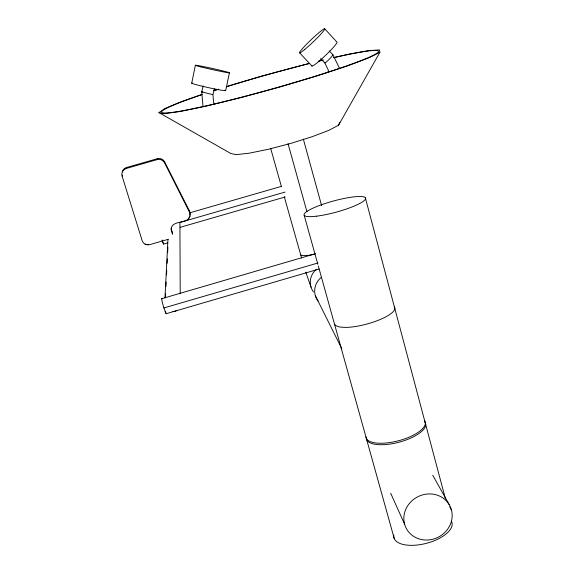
<?xml version="1.0" encoding="UTF-8"?>
<svg xmlns="http://www.w3.org/2000/svg" width="574" height="574" viewBox="0 0 574 574"><rect width="100%" height="100%" fill="white"/><g stroke="black" fill="none" stroke-linecap="round" stroke-linejoin="round"><path stroke-width="0.86" d="M172.43 234.422L171.447 229.7A6.12 5.998 4.5 0 1 171.196 228.151M165.427 297.232L165.606 293.658M165.958 286.519L166.18 282.056M166.532 274.91L166.754 270.447M167.106 263.308L167.328 258.845M167.637 252.596L167.902 247.243M164.968 297.963L167.952 239.444M171.404 231.042A6.163 6.041 4.3 0 1 175.544 223.537C180.093 221.334 187.834 222.296 189.858 216.513A6.17 6.063 5.3 0 0 189.463 212.1L164.566 162.829L164.666 161.911A6.221 6.12 23.5 0 0 157.333 158.711L126.603 167.5A6.249 6.113 23.2 0 0 122.355 171.927M168.347 239.272L149.843 244.624L146.65 244.711L145.136 244.144A6.185 6.034 8 0 1 142.137 240.556L122.104 176.11A6.285 6.156 23 0 1 126.258 168.455L157.19 159.608L157.333 158.711M327.955 72.697L328.421 70.279L324.827 62.932L320.572 58.656M191.73 83.151L195.375 65.271M225.69 90.577L229.406 72.79M203.16 85.949L201.725 91.876L203.038 106.678M214.389 88.819L212.947 94.732L213.664 102.933L214.769 104.152M126.258 168.455L126.603 167.5M122.104 176.11L122.477 175.106M165.061 311.417L166.18 313.713L163.891 307.958A7.921 0.624 73.8 0 1 161.696 298.71L315.485 253.701M202.041 94.409L180.107 102.136L164.803 108.536L158.948 112.604L230.805 153.488L235.986 154.65L249.138 153.201L268.395 149.269L290.616 143.457L311.983 136.763L328.837 130.334L338.531 125.24L339.837 122.226M338.531 125.24L379.902 52.291L379.457 49.902L368.623 50.598L349.2 54.085L333.709 57.558M188.308 219.081L189.858 216.513M162.679 241.941L163.525 244.072L163.447 243.161M379.902 52.291L369.003 57.802L347.033 66.06L315.894 76.27L279.057 87.226L241.102 97.558L206.819 105.975L180.229 111.514L163.949 113.724L158.948 112.604M213.93 90.592L217.324 89.508M226.673 86.538L261.895 76.055L309.716 63.319M163.891 307.958L317.888 263M166.18 313.713L319.079 269.041M179.418 222.597L285.084 192.075M180.193 227.311L285.228 196.954M163.525 244.072L167.773 242.845M189.972 212.76L281.203 186.435M319.108 60.952L322.523 60.091M202.421 91.897L201.725 91.876L212.717 94.595M145.136 244.144L148.25 244.876M161.696 298.71L162.062 298.81L161.803 298.502M334.599 324.468C337.562 327.718 342.405 327.158 346.395 327.402A31.261 8.502 -15.1 0 0 380.526 319.374A31.261 8.502 -15.1 0 0 394.367 306.868M329.211 50.957L332.848 54.63L339.672 68.636M299.657 52.873L311.933 66.06M324.64 28.7L336.859 41.995A17.363 1.736 -43.6 0 1 324.827 56.044A17.363 1.736 -43.6 0 1 311.876 65.493M432.739 475.236L449.148 504.539M449.729 506.885L451.458 509.985A24.546 22.659 -27 0 1 421.323 539.517A24.546 22.659 -27 0 1 411.221 501.461A24.546 22.659 -27 0 1 451.458 509.985M164.666 161.911L189.398 210.873A6.127 6.027 5.6 0 1 189.793 215.264M315.291 295.51L341.903 348.906M390.693 493.238L404.598 524.184M311.029 287.194L305.791 272.148M162.966 242.766L162.09 240.011L162.385 241.001M171.447 229.7L172.473 233.051M284.288 196.789L301.601 258.049M270.684 148.444L281.375 186.428M288.033 143.658L306.954 211.749M394.238 538.548L318.319 266.013M304.184 215.3L317.838 264.291M303.33 139.08L321.605 205.585M365.286 197.585L445.453 498.842M189.398 210.873L189.463 212.1M179.913 222.662L180.222 293.709M313.548 292.008A16.969 16.459 -29.5 0 1 316.461 269.263M314.193 254.232A16.668 3.501 -15.5 0 1 300.568 254.634M157.19 159.608A6.257 6.163 23.2 0 1 164.566 162.829M425.083 422.313A30.566 11.301 -14.8 0 1 401.456 441.521A30.566 11.301 -14.8 0 1 366.721 439.784M451.401 521.199A29.97 13.589 -14.6 0 1 425.162 543.635A29.97 13.589 -14.6 0 1 393.85 535.004M424.703 420.864A30.573 11.265 -14.8 0 1 399.138 440.588A30.573 11.265 -14.8 0 1 365.961 436.907M332.533 54.731A5.783 0.624 -45.6 0 1 329.002 59.502A5.783 0.624 -45.6 0 1 325.028 62.272M224.951 90.204A17.399 0.804 12.4 0 1 209.108 87.786A17.399 0.804 12.4 0 1 192.268 83.051M176.792 310.477A7.971 7.713 -2.6 0 1 172.846 311.625M318.046 301.041A17.536 16.976 -29.4 0 1 321.44 277.278M333.824 57.637A112.554 7.519 -15.7 0 1 351.697 64.094A112.554 7.519 -15.7 0 1 191.91 108.931A112.554 7.519 -15.7 0 1 201.876 94.66M213.837 90.721A112.554 7.519 -15.7 0 1 218.694 89.164M226.271 86.789A112.554 7.519 -15.7 0 1 309.472 63.463M318.233 61.303A112.554 7.519 -15.7 0 1 323.593 60.012M200.871 66.9A17.442 0.545 12.5 0 0 229.012 72.848A17.442 0.545 12.5 0 0 207.307 67.38A17.442 0.545 12.5 0 0 200.871 66.9M304.808 49.407A17.421 1.492 -43.7 0 0 324.748 29.138A17.421 1.492 -43.7 0 0 306.968 43.818A17.421 1.492 -43.7 0 0 304.808 49.407M316.74 216.154A31.922 5.733 -15.3 0 0 365.502 199.078A31.922 5.733 -15.3 0 0 322.287 204.466A31.922 5.733 -15.3 0 0 316.74 216.154"/></g></svg>
